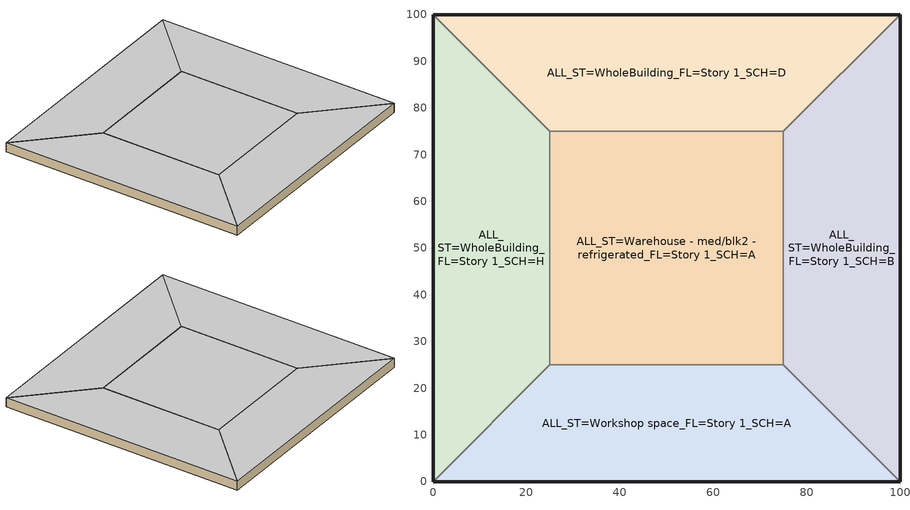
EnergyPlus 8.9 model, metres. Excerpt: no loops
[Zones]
ALL_ST=Warehouse - med/blk2 - refrigerated_FL=Story 1_SCH=A
 floor ground (BTAP-Grnd-Floor-Mass:U-0.757): 25,25 25,75 75,75 75,25 z0
 wall to ALL_ST=WholeBuilding_FL=Story 1_SCH=H (BTAP-Int-Wall): 25,75 25,25 z0:3.8
 wall to ALL_ST=WholeBuilding_FL=Story 1_SCH=D (BTAP-Int-Wall): 75,75 25,75 z0:3.8
 wall to ALL_ST=WholeBuilding_FL=Story 1_SCH=B (BTAP-Int-Wall): 75,25 75,75 z0:3.8
 wall to ALL_ST=Workshop space_FL=Story 1_SCH=A (BTAP-Int-Wall): 25,25 75,25 z0:3.8
 ceiling ground (BTAP-Grnd-Roof-Mass:U-0.284): 75,25 75,75 25,75 25,25 z3.8
ALL_ST=WholeBuilding_FL=Story 1_SCH=B
 floor ground (BTAP-Grnd-Floor-Mass:U-0.757): 100,100 100,0 75,25 75,75 z0
 wall ground (BTAP-Grnd-Wall-Mass:U-0.284): 100,0 100,100 z0:3.8
 wall to ALL_ST=Workshop space_FL=Story 1_SCH=A (BTAP-Int-Wall): 75,25 100,0 z0:3.8
 wall to ALL_ST=WholeBuilding_FL=Story 1_SCH=D (BTAP-Int-Wall): 100,100 75,75 z0:3.8
 ceiling ground (BTAP-Grnd-Roof-Mass:U-0.284): 75,75 75,25 100,0 100,100 z3.8
ALL_ST=WholeBuilding_FL=Story 1_SCH=D
 floor ground (BTAP-Grnd-Floor-Mass:U-0.757): 0,100 100,100 75,75 25,75 z0
 wall to ALL_ST=WholeBuilding_FL=Story 1_SCH=H (BTAP-Int-Wall): 0,100 25,75 z0:3.8
 wall ground (BTAP-Grnd-Wall-Mass:U-0.284): 100,100 0,100 z0:3.8
 ceiling ground (BTAP-Grnd-Roof-Mass:U-0.284): 25,75 75,75 100,100 0,100 z3.8
ALL_ST=WholeBuilding_FL=Story 1_SCH=H
 floor ground (BTAP-Grnd-Floor-Mass:U-0.757): 0,0 0,100 25,75 25,25 z0
 wall ground (BTAP-Grnd-Wall-Mass:U-0.284): 0,100 0,0 z0:3.8
 wall to ALL_ST=Workshop space_FL=Story 1_SCH=A (BTAP-Int-Wall): 0,0 25,25 z0:3.8
 ceiling ground (BTAP-Grnd-Roof-Mass:U-0.284): 25,25 25,75 0,100 0,0 z3.8
ALL_ST=Workshop space_FL=Story 1_SCH=A
 floor ground (BTAP-Grnd-Floor-Mass:U-0.757): 100,0 0,0 25,25 75,25 z0
 wall ground (BTAP-Grnd-Wall-Mass:U-0.284): 0,0 100,0 z0:3.8
 ceiling ground (BTAP-Grnd-Roof-Mass:U-0.284): 75,25 25,25 0,0 100,0 z3.8
[Building]
Building 1
[Site:Location]
Fort McMurray AP_AB_CAN: Latitude {deg}=56.653; Longitude {deg}=-111.223; Time Zone {hr}=-7; Elevation {m}=369.1
[Site:GroundTemperature:BuildingSurface]
19.527, 19.502, 19.536, 19.598, 20.002, 21.64, 22.225, 22.375, 21.449, 20.121, 19.802, 19.633
[Site:WaterMainsTemperature]
Calculation Method=Correlation; Annual Average Outdoor Air Temperature {C}=1.875; Maximum Difference In Monthly Average Outdoor Air Temperatures {deltaC}=34.4
[SizingPeriod:DesignDay] Day of Month=21; Dry-Bulb Temperature Range Modifier Type=DefaultMultipliers; Humidity Condition Type=Wetbulb; Barometric Pressure {Pa}=96969; Rain Indicator=No; Snow Indicator=No; Daylight Saving Time Indicator=No
Name | Month | Day Type | Maximum Dry-Bulb Temperature {C} | Daily Dry-Bulb Temperature Range {deltaC} | Wetbulb or DewPoint at Maximum Dry-Bulb {C} | Wind Speed {m/s} | Wind Direction {deg} | Solar Model Indicator | ASHRAE Clear Sky Optical Depth for Beam Irradiance (taub) | ASHRAE Clear Sky Optical Depth for Diffuse Irradiance (taud) | Sky Clearness
Fort McMurray AP Ann Clg .4% Condns DB=>MWB | 7 | SummerDesignDay | 28.9 | 12.4 | 17.8 | 3.7 | 250 | ASHRAETau | 0.377 | 2.403
Fort McMurray AP Ann Htg 99.6% Condns DB | 1 | WinterDesignDay | -36.2 | 0 | -36.2 | 1 | 90 | ASHRAEClearSky |  |  | 0
[Material] Thermal Absorptance=0.9; Solar Absorptance=0.7
Name | Roughness | Thickness {m} | Conductivity {W/m-K} | Density {kg/m3} | Specific Heat {J/kg-K} | Visible Absorptance
6 in. Normalweight Concrete Floor 1; 6 in. Normalweight Concrete Floor 2; 6 in. Normalweight Concrete Floor 3 | MediumRough | 0.1524 | 2.31 | 2322 | 832 | 0.7
G01 13mm gypsum board 1 | Smooth | 0.0127 | 0.16 | 800 | 1090 | 0.5
[Material:NoMass] Roughness=Smooth; Thermal Absorptance=0.9; Solar Absorptance=0.7; Visible Absorptance=0.8
Name | Thermal Resistance {m2-K/W}
Typical Carpet Pad 2 | 1.25503
Typical Carpet Pad 3; Typical Carpet Pad 4 | 3.45515
[Construction]
BTAP-Grnd-Floor-Mass:U-0.757: 6 in. Normalweight Concrete Floor 1, Typical Carpet Pad 2
BTAP-Grnd-Roof-Mass:U-0.284: 6 in. Normalweight Concrete Floor 3, Typical Carpet Pad 4
BTAP-Grnd-Wall-Mass:U-0.284: 6 in. Normalweight Concrete Floor 2, Typical Carpet Pad 3
BTAP-Int-Wall: G01 13mm gypsum board 1, G01 13mm gypsum board 1
[Zone]
ALL_ST=Warehouse - med/blk2 - refrigerated_FL=Story 1_SCH=A; ALL_ST=WholeBuilding_FL=Story 1_SCH=B; ALL_ST=WholeBuilding_FL=Story 1_SCH=D; ALL_ST=WholeBuilding_FL=Story 1_SCH=H; ALL_ST=Workshop space_FL=Story 1_SCH=A
[AvailabilityManager:NightCycle] Applicability Schedule=Always On Discrete; Control Type=CycleOnAny; Thermostat Tolerance {deltaC}=1; Cycling Run Time Control Type=FixedRunTime; Cycling Run Time {s}=3600
Name | Fan Schedule
Availability Manager Night Cycle 1 | Sys_2_Make-up air unit Occ Sch
Availability Manager Night Cycle 2 | Sys_3_PSZ ALL_ST=WholeBuilding_FL=Story 1_SCH=B Occ Sch
Availability Manager Night Cycle 3 | Sys_3_PSZ ALL_ST=WholeBuilding_FL=Story 1_SCH=D Occ Sch
Availability Manager Night Cycle 4 | Sys_3_PSZ ALL_ST=WholeBuilding_FL=Story 1_SCH=H Occ Sch
Availability Manager Night Cycle 5 | Sys_3_PSZ ALL_ST=Workshop space_FL=Story 1_SCH=A Occ Sch
[AvailabilityManager:Scheduled] Schedule=Always On Discrete
Air Loop HVAC Outdoor Air System 1 Availability Manager; Air Loop HVAC Outdoor Air System 3 Availability Manager; Air Loop HVAC Outdoor Air System 4 Availability Manager; Air Loop HVAC Outdoor Air System 5 Availability Manager; Air Loop HVAC Outdoor Air System 2 Availability Manager
[Schedule:Day:Interval]
Sys_2_Make-up air unit Occ Sch Sunday; Sys_2_Make-up air unit Occ Sch Saturday; Sys_3_PSZ ALL_ST=WholeBuilding_FL=Story 1_SCH=D Occ Sch Sunday; Sys_3_PSZ ALL_ST=WholeBuilding_FL=Story 1_SCH=D Occ Sch Saturday; Sys_3_PSZ ALL_ST=Workshop space_FL=Story 1_SCH=A Occ Sch Sunday; Sys_3_PSZ ALL_ST=Workshop space_FL=Story 1_SCH=A Occ Sch Saturday: No, 24:00, 0
Sys_2_Make-up air unit Occ Sch Monday; Sys_2_Make-up air unit Occ Sch Tuesday; Sys_2_Make-up air unit Occ Sch Wednesday; Sys_2_Make-up air unit Occ Sch Thursday; Sys_2_Make-up air unit Occ Sch Friday; Sys_3_PSZ ALL_ST=Workshop space_FL=Story 1_SCH=A Occ Sch Monday; Sys_3_PSZ ALL_ST=Workshop space_FL=Story 1_SCH=A Occ Sch Tuesday; Sys_3_PSZ ALL_ST=Workshop space_FL=Story 1_SCH=A Occ Sch Wednesday; Sys_3_PSZ ALL_ST=Workshop space_FL=Story 1_SCH=A Occ Sch Thursday; Sys_3_PSZ ALL_ST=Workshop space_FL=Story 1_SCH=A Occ Sch Friday: No, 08:00, 0, 19:00, 1, 24:00, 0
Sys_2_Make-up air unit Occ Sch Default; Sys_2_Make-up air unit Occ Sch Summer Design Day; Sys_2_Make-up air unit Occ Sch Winter Design Day; Sys_3_PSZ ALL_ST=WholeBuilding_FL=Story 1_SCH=B Occ Sch Default; Sys_3_PSZ ALL_ST=WholeBuilding_FL=Story 1_SCH=B Occ Sch Summer Design Day; Sys_3_PSZ ALL_ST=WholeBuilding_FL=Story 1_SCH=B Occ Sch Winter Design Day; Sys_3_PSZ ALL_ST=WholeBuilding_FL=Story 1_SCH=D Occ Sch Default; Sys_3_PSZ ALL_ST=WholeBuilding_FL=Story 1_SCH=D Occ Sch Summer Design Day; Sys_3_PSZ ALL_ST=WholeBuilding_FL=Story 1_SCH=D Occ Sch Winter Design Day; Sys_3_PSZ ALL_ST=WholeBuilding_FL=Story 1_SCH=H Occ Sch Sunday; Sys_3_PSZ ALL_ST=WholeBuilding_FL=Story 1_SCH=H Occ Sch Monday; Sys_3_PSZ ALL_ST=WholeBuilding_FL=Story 1_SCH=H Occ Sch Tuesday; Sys_3_PSZ ALL_ST=WholeBuilding_FL=Story 1_SCH=H Occ Sch Wednesday; Sys_3_PSZ ALL_ST=WholeBuilding_FL=Story 1_SCH=H Occ Sch Thursday; Sys_3_PSZ ALL_ST=WholeBuilding_FL=Story 1_SCH=H Occ Sch Friday; Sys_3_PSZ ALL_ST=WholeBuilding_FL=Story 1_SCH=H Occ Sch Saturday; Sys_3_PSZ ALL_ST=WholeBuilding_FL=Story 1_SCH=H Occ Sch Default; Sys_3_PSZ ALL_ST=WholeBuilding_FL=Story 1_SCH=H Occ Sch Summer Design Day; Sys_3_PSZ ALL_ST=WholeBuilding_FL=Story 1_SCH=H Occ Sch Winter Design Day; Sys_3_PSZ ALL_ST=Workshop space_FL=Story 1_SCH=A Occ Sch Default; Sys_3_PSZ ALL_ST=Workshop space_FL=Story 1_SCH=A Occ Sch Summer Design Day; Sys_3_PSZ ALL_ST=Workshop space_FL=Story 1_SCH=A Occ Sch Winter Design Day: No, 24:00, 1
Sys_3_PSZ ALL_ST=WholeBuilding_FL=Story 1_SCH=B Occ Sch Sunday: No, 01:00, 0, 02:00, 1, 11:00, 0, 23:00, 1, 24:00, 0
Sys_3_PSZ ALL_ST=WholeBuilding_FL=Story 1_SCH=B Occ Sch Monday; Sys_3_PSZ ALL_ST=WholeBuilding_FL=Story 1_SCH=B Occ Sch Tuesday; Sys_3_PSZ ALL_ST=WholeBuilding_FL=Story 1_SCH=B Occ Sch Wednesday; Sys_3_PSZ ALL_ST=WholeBuilding_FL=Story 1_SCH=B Occ Sch Thursday; Sys_3_PSZ ALL_ST=WholeBuilding_FL=Story 1_SCH=B Occ Sch Friday: No, 01:00, 1, 10:00, 0, 24:00, 1
Sys_3_PSZ ALL_ST=WholeBuilding_FL=Story 1_SCH=B Occ Sch Saturday: No, 02:00, 1, 10:00, 0, 24:00, 1
Sys_3_PSZ ALL_ST=WholeBuilding_FL=Story 1_SCH=D Occ Sch Monday; Sys_3_PSZ ALL_ST=WholeBuilding_FL=Story 1_SCH=D Occ Sch Tuesday; Sys_3_PSZ ALL_ST=WholeBuilding_FL=Story 1_SCH=D Occ Sch Wednesday; Sys_3_PSZ ALL_ST=WholeBuilding_FL=Story 1_SCH=D Occ Sch Thursday; Sys_3_PSZ ALL_ST=WholeBuilding_FL=Story 1_SCH=D Occ Sch Friday: No, 09:00, 0, 18:00, 1, 19:00, 0, 22:00, 1, 24:00, 0
[Schedule:Week:Daily]
Sys_2_Make-up air unit Occ Sch Week Rule - Jan1-Dec31: Sys_2_Make-up air unit Occ Sch Sunday, Sys_2_Make-up air unit Occ Sch Monday, Sys_2_Make-up air unit Occ Sch Tuesday, Sys_2_Make-up air unit Occ Sch Wednesday, Sys_2_Make-up air unit Occ Sch Thursday, Sys_2_Make-up air unit Occ Sch Friday, Sys_2_Make-up air unit Occ Sch Saturday, Sys_2_Make-up air unit Occ Sch Default, Sys_2_Make-up air unit Occ Sch Summer Design Day, Sys_2_Make-up air unit Occ Sch Winter Design Day, Sys_2_Make-up air unit Occ Sch Default, Sys_2_Make-up air unit Occ Sch Default
Sys_3_PSZ ALL_ST=WholeBuilding_FL=Story 1_SCH=B Occ Sch Week Rule - Jan1-Dec31: Sys_3_PSZ ALL_ST=WholeBuilding_FL=Story 1_SCH=B Occ Sch Sunday, Sys_3_PSZ ALL_ST=WholeBuilding_FL=Story 1_SCH=B Occ Sch Monday, Sys_3_PSZ ALL_ST=WholeBuilding_FL=Story 1_SCH=B Occ Sch Tuesday, Sys_3_PSZ ALL_ST=WholeBuilding_FL=Story 1_SCH=B Occ Sch Wednesday, Sys_3_PSZ ALL_ST=WholeBuilding_FL=Story 1_SCH=B Occ Sch Thursday, Sys_3_PSZ ALL_ST=WholeBuilding_FL=Story 1_SCH=B Occ Sch Friday, Sys_3_PSZ ALL_ST=WholeBuilding_FL=Story 1_SCH=B Occ Sch Saturday, Sys_3_PSZ ALL_ST=WholeBuilding_FL=Story 1_SCH=B Occ Sch Default, Sys_3_PSZ ALL_ST=WholeBuilding_FL=Story 1_SCH=B Occ Sch Summer Design Day, Sys_3_PSZ ALL_ST=WholeBuilding_FL=Story 1_SCH=B Occ Sch Winter Design Day, Sys_3_PSZ ALL_ST=WholeBuilding_FL=Story 1_SCH=B Occ Sch Default, Sys_3_PSZ ALL_ST=WholeBuilding_FL=Story 1_SCH=B Occ Sch Default
Sys_3_PSZ ALL_ST=WholeBuilding_FL=Story 1_SCH=D Occ Sch Week Rule - Jan1-Dec31: Sys_3_PSZ ALL_ST=WholeBuilding_FL=Story 1_SCH=D Occ Sch Sunday, Sys_3_PSZ ALL_ST=WholeBuilding_FL=Story 1_SCH=D Occ Sch Monday, Sys_3_PSZ ALL_ST=WholeBuilding_FL=Story 1_SCH=D Occ Sch Tuesday, Sys_3_PSZ ALL_ST=WholeBuilding_FL=Story 1_SCH=D Occ Sch Wednesday, Sys_3_PSZ ALL_ST=WholeBuilding_FL=Story 1_SCH=D Occ Sch Thursday, Sys_3_PSZ ALL_ST=WholeBuilding_FL=Story 1_SCH=D Occ Sch Friday, Sys_3_PSZ ALL_ST=WholeBuilding_FL=Story 1_SCH=D Occ Sch Saturday, Sys_3_PSZ ALL_ST=WholeBuilding_FL=Story 1_SCH=D Occ Sch Default, Sys_3_PSZ ALL_ST=WholeBuilding_FL=Story 1_SCH=D Occ Sch Summer Design Day, Sys_3_PSZ ALL_ST=WholeBuilding_FL=Story 1_SCH=D Occ Sch Winter Design Day, Sys_3_PSZ ALL_ST=WholeBuilding_FL=Story 1_SCH=D Occ Sch Default, Sys_3_PSZ ALL_ST=WholeBuilding_FL=Story 1_SCH=D Occ Sch Default
Sys_3_PSZ ALL_ST=WholeBuilding_FL=Story 1_SCH=H Occ Sch Week Rule - Jan1-Dec31: Sys_3_PSZ ALL_ST=WholeBuilding_FL=Story 1_SCH=H Occ Sch Sunday, Sys_3_PSZ ALL_ST=WholeBuilding_FL=Story 1_SCH=H Occ Sch Monday, Sys_3_PSZ ALL_ST=WholeBuilding_FL=Story 1_SCH=H Occ Sch Tuesday, Sys_3_PSZ ALL_ST=WholeBuilding_FL=Story 1_SCH=H Occ Sch Wednesday, Sys_3_PSZ ALL_ST=WholeBuilding_FL=Story 1_SCH=H Occ Sch Thursday, Sys_3_PSZ ALL_ST=WholeBuilding_FL=Story 1_SCH=H Occ Sch Friday, Sys_3_PSZ ALL_ST=WholeBuilding_FL=Story 1_SCH=H Occ Sch Saturday, Sys_3_PSZ ALL_ST=WholeBuilding_FL=Story 1_SCH=H Occ Sch Default, Sys_3_PSZ ALL_ST=WholeBuilding_FL=Story 1_SCH=H Occ Sch Summer Design Day, Sys_3_PSZ ALL_ST=WholeBuilding_FL=Story 1_SCH=H Occ Sch Winter Design Day, Sys_3_PSZ ALL_ST=WholeBuilding_FL=Story 1_SCH=H Occ Sch Default, Sys_3_PSZ ALL_ST=WholeBuilding_FL=Story 1_SCH=H Occ Sch Default
Sys_3_PSZ ALL_ST=Workshop space_FL=Story 1_SCH=A Occ Sch Week Rule - Jan1-Dec31: Sys_3_PSZ ALL_ST=Workshop space_FL=Story 1_SCH=A Occ Sch Sunday, Sys_3_PSZ ALL_ST=Workshop space_FL=Story 1_SCH=A Occ Sch Monday, Sys_3_PSZ ALL_ST=Workshop space_FL=Story 1_SCH=A Occ Sch Tuesday, Sys_3_PSZ ALL_ST=Workshop space_FL=Story 1_SCH=A Occ Sch Wednesday, Sys_3_PSZ ALL_ST=Workshop space_FL=Story 1_SCH=A Occ Sch Thursday, Sys_3_PSZ ALL_ST=Workshop space_FL=Story 1_SCH=A Occ Sch Friday, Sys_3_PSZ ALL_ST=Workshop space_FL=Story 1_SCH=A Occ Sch Saturday, Sys_3_PSZ ALL_ST=Workshop space_FL=Story 1_SCH=A Occ Sch Default, Sys_3_PSZ ALL_ST=Workshop space_FL=Story 1_SCH=A Occ Sch Summer Design Day, Sys_3_PSZ ALL_ST=Workshop space_FL=Story 1_SCH=A Occ Sch Winter Design Day, Sys_3_PSZ ALL_ST=Workshop space_FL=Story 1_SCH=A Occ Sch Default, Sys_3_PSZ ALL_ST=Workshop space_FL=Story 1_SCH=A Occ Sch Default
[Schedule:Year]
Sys_2_Make-up air unit Occ Sch: Sys_2_Make-up air unit Occ Sch Week Rule - Jan1-Dec31, 1, 1, 12, 31
Sys_3_PSZ ALL_ST=WholeBuilding_FL=Story 1_SCH=B Occ Sch: Sys_3_PSZ ALL_ST=WholeBuilding_FL=Story 1_SCH=B Occ Sch Week Rule - Jan1-Dec31, 1, 1, 12, 31
Sys_3_PSZ ALL_ST=WholeBuilding_FL=Story 1_SCH=D Occ Sch: Sys_3_PSZ ALL_ST=WholeBuilding_FL=Story 1_SCH=D Occ Sch Week Rule - Jan1-Dec31, 1, 1, 12, 31
Sys_3_PSZ ALL_ST=WholeBuilding_FL=Story 1_SCH=H Occ Sch: Sys_3_PSZ ALL_ST=WholeBuilding_FL=Story 1_SCH=H Occ Sch Week Rule - Jan1-Dec31, 1, 1, 12, 31
Sys_3_PSZ ALL_ST=Workshop space_FL=Story 1_SCH=A Occ Sch: Sys_3_PSZ ALL_ST=Workshop space_FL=Story 1_SCH=A Occ Sch Week Rule - Jan1-Dec31, 1, 1, 12, 31
[Schedule:Constant]
Always On Discrete: Hourly Value=1
